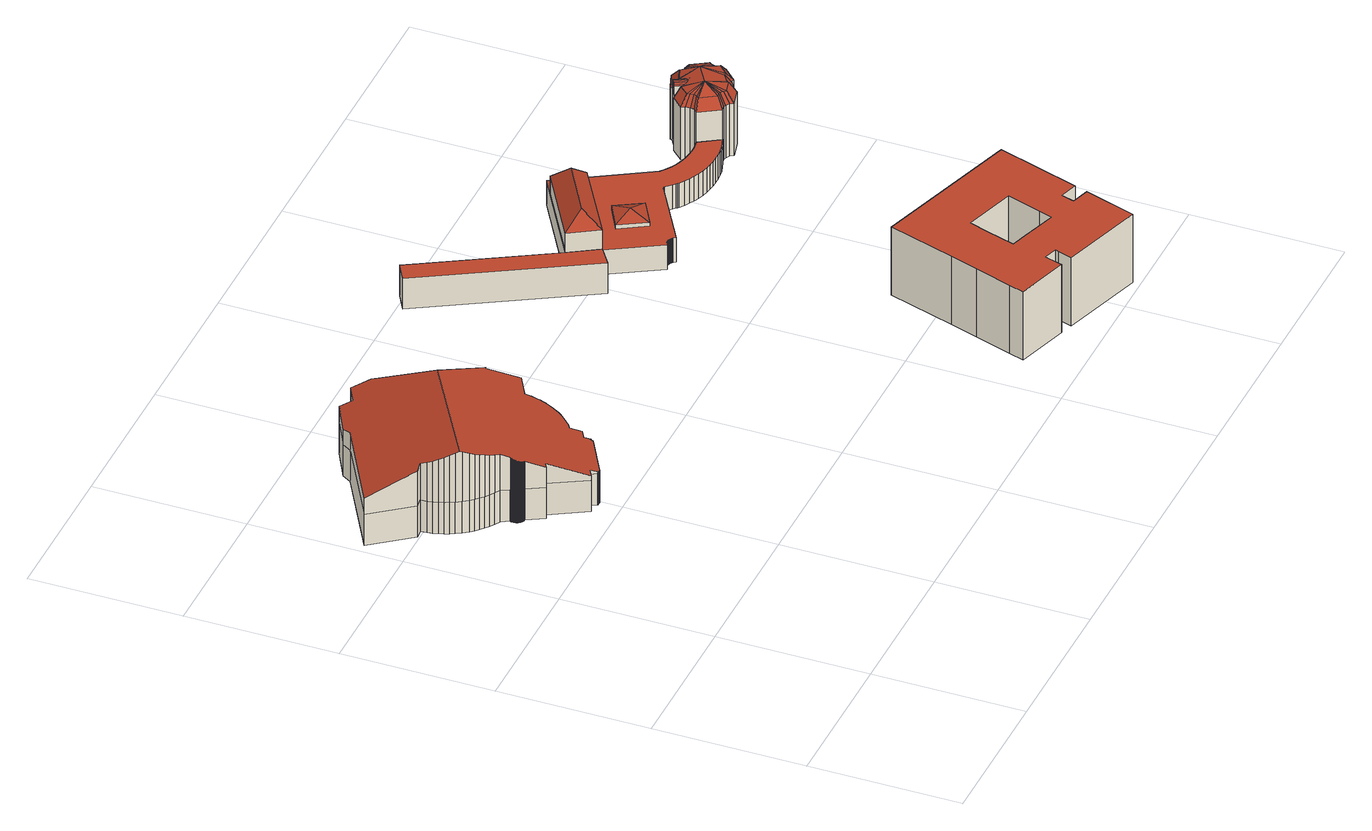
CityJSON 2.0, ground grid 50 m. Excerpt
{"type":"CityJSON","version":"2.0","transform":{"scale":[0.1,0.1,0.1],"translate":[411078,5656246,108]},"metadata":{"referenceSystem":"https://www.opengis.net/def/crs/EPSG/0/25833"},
"CityObjects":{
"building1":{"type":"Building","attributes":{"name":"Schauspielhaus","Dachtyp_tdc":"tdcFreeFormRoof","Gemeindeschluessel":14612000,"Dachneigung":22.8,"QualitaetDacherkennung":13,"Geometrietyp2DReferenz":"3000","measuredHeight":30.06,"function":"31001_3032","roofType":"5000"},"geometry":[{"type":"Solid","lod":"2","boundaries":[[[[0,1,2,3]],[[1,4,5,2]],[[4,6,7,5]],[[6,8,9,7]],[[8,10,11,9]],[[10,12,13,11]],[[12,14,15,13]],[[14,16,17,15]],[[16,18,19,17]],[[18,20,21,19]],[[20,22,23,21]],[[22,24,25,23]],[[24,26,27,25]],[[26,28,29,27]],[[28,30,31,29]],[[30,32,33,31]],[[34,35,36,37]],[[35,38,39,36]],[[38,40,41,39]],[[40,42,43,41]],[[42,44,45,43]],[[44,46,47,45]],[[46,48,49,47]],[[48,50,51,49]],[[50,52,53,51]],[[52,54,55,53]],[[54,56,57,55]],[[56,58,59,57]],[[58,60,61,59]],[[60,62,63,61]],[[62,64,65,63]],[[64,66,67,65]],[[66,68,69,67]],[[68,70,71,69]],[[70,72,73,71]],[[72,74,75,73]],[[74,76,77,75]],[[76,78,79,77]],[[78,80,81,79]],[[80,82,83,81]],[[82,84,85,83]],[[84,86,87,85]],[[32,88,89,33]],[[88,34,37,89]],[[86,90,91,87]],[[90,92,93,91]],[[92,94,95,93]],[[94,96,97,95]],[[96,98,99,97]],[[98,100,101,99]],[[100,102,103,101]],[[102,104,105,103]],[[104,106,107,105]],[[106,108,109,107]],[[108,110,111,109]],[[110,112,113,111]],[[112,114,115,113]],[[114,116,117,115]],[[116,118,119,117]],[[118,120,121,119]],[[120,122,123,121]],[[122,124,125,123]],[[126,127,128,129]],[[127,130,131,128]],[[130,132,133,131]],[[132,134,135,133]],[[134,136,137,135]],[[136,138,139,137]],[[138,140,141,139]],[[140,142,143,141]],[[142,144,145,143]],[[144,146,147,145]],[[146,148,149,147]],[[148,150,151,149]],[[150,152,153,151]],[[152,154,155,153]],[[154,156,157,155]],[[156,158,159,157]],[[158,160,161,159]],[[160,162,163,161]],[[162,164,165,163]],[[164,166,167,165]],[[166,168,169,167]],[[168,170,171,169]],[[170,0,3,171]],[[172,173,174,175,176,177,178,179,180,181,182,183,184,185,186,187,188,189,190,191,192,193,194,195,196,197,198,199,200,201,202,203,204]],[[205,206,207,208,209,210,211,212,213,214,215,216,217,218,219,204,203]],[[220,221,222,223]],[[223,222,224,225]],[[225,224,226,227]],[[227,226,228,229]],[[229,228,230,231]],[[231,230,232,233]],[[233,232,234,235]],[[235,234,236,237]],[[237,236,238,239]],[[239,238,240,241]],[[241,240,242,243]],[[243,242,244,245]],[[245,244,246,247]],[[247,246,248,249]],[[148,218,217,150]],[[150,217,216,152]],[[152,216,215,154]],[[154,215,214,156]],[[156,214,213,158]],[[250,251,252,253]],[[251,254,255,252]],[[254,256,257,255]],[[256,258,259,257]],[[258,260,261,259]],[[260,262,263,261]],[[262,264,265,263]],[[264,266,267,265]],[[266,268,269,267]],[[268,270,271,269]],[[270,272,273,271]],[[272,274,275,273]],[[274,220,276,275]],[[220,223,277,276]],[[223,225,278,277]],[[225,227,279,278]],[[227,229,280,279]],[[229,231,281,280]],[[231,233,282,281]],[[233,235,283,282]],[[235,237,284,283]],[[237,239,285,284]],[[239,241,286,285]],[[246,244,242,240,238,236,234,232,230,228,226,224,222,221,287,288,289,290,291,292,293,294,295,296,297,298,250,299,300,301,302,303,304,305,306,307,308,309,310,311,312,313,314,315,316,317,318,319,320,321,322,323,324,325,326,327,328,329,330,331,332,333,334,335,336,337,338,339,340,341,172,204,219,342,343,344,345,346,347,348,349,350,351,352,353,354,355,356,357,358,359,360,248]],[[361,360,359,362]],[[249,248,360,361]],[[363,358,357,364]],[[362,359,358,363]],[[365,356,355,366]],[[364,357,356,365]],[[367,354,353,368]],[[366,355,354,367]],[[126,352,351,127]],[[368,353,352,126]],[[130,350,349,132]],[[127,351,350,130]],[[369,250,253,370]],[[241,243,371,286]],[[243,245,372,371]],[[245,247,373,372]],[[247,249,374,373]],[[249,361,375,374]],[[361,362,376,375]],[[362,363,377,376]],[[363,364,378,377]],[[364,365,379,378]],[[365,366,380,379]],[[366,367,381,380]],[[367,368,382,381]],[[368,126,129,382]],[[158,213,212,160]],[[160,212,211,162]],[[162,211,210,164]],[[164,210,209,166]],[[166,209,208,168]],[[168,208,207,170]],[[170,207,206,0]],[[0,206,205,1]],[[1,205,203,202,4]],[[4,202,201,6]],[[6,201,200,8]],[[8,200,199,10]],[[10,199,198,12]],[[12,198,197,14]],[[14,197,196,16]],[[16,196,195,18]],[[18,195,194,20]],[[20,194,193,22]],[[22,193,192,24]],[[24,192,191,26]],[[26,191,190,28]],[[28,190,189,30]],[[30,189,188,32]],[[32,188,187,88]],[[88,187,186,34]],[[34,186,185,35]],[[35,185,184,38]],[[124,383,384,125]],[[383,385,386,384]],[[385,387,388,386]],[[387,389,390,388]],[[389,391,392,390]],[[391,393,394,392]],[[393,395,396,394]],[[395,397,398,396]],[[397,399,400,398]],[[399,369,370,400]],[[134,348,347,136]],[[132,349,348,134]],[[138,346,345,140]],[[136,347,346,138]],[[142,344,343,144]],[[140,345,344,142]],[[146,342,219,218,148]],[[144,343,342,146]],[[64,340,339,66]],[[62,341,340,64]],[[66,339,338,68]],[[68,338,337,70]],[[72,336,335,74]],[[70,337,336,72]],[[76,334,333,78]],[[74,335,334,76]],[[78,333,332,80]],[[80,332,331,82]],[[82,331,330,84]],[[84,330,329,86]],[[86,329,328,90]],[[90,328,327,92]],[[92,327,326,94]],[[94,326,325,96]],[[96,325,324,98]],[[98,324,323,100]],[[100,323,322,102]],[[38,184,183,40]],[[40,183,182,42]],[[42,182,181,44]],[[44,181,180,46]],[[46,180,179,48]],[[48,179,178,50]],[[50,178,177,52]],[[52,177,176,54]],[[60,173,172,341,62]],[[54,176,175,56]],[[56,175,174,58]],[[58,174,173,60]],[[122,312,311,124]],[[124,311,310,383]],[[383,310,309,385]],[[385,309,308,387]],[[387,308,307,389]],[[389,307,306,391]],[[391,306,305,393]],[[393,305,304,395]],[[395,304,303,397]],[[303,302,397]],[[397,302,301,399]],[[399,301,300,369]],[[369,300,299,250]],[[250,298,251]],[[251,298,297,254]],[[254,297,296,256]],[[256,296,295,258]],[[258,295,294,260]],[[260,294,293,262]],[[262,293,292,264]],[[264,292,291,266]],[[266,291,290,268]],[[268,290,289,270]],[[272,288,287,274]],[[270,289,288,272]],[[274,287,221,220]],[[3,2,5,7,9,11,13,15,17,19,21,23,25,27,29,31,33,89,37,36,39,41,43,45,47,49,51,53,55,57,59,61,63,65,67,69,71,73,75,77,79,81,83,85,87,91,93,95,97,99,101,103,105,107,109,111,113,115,117,119,121,123,125,384,386,388,390,392,394,396,398,400,370,253,252,255,257,259,261,263,265,267,269,271,273,275,276,277,278,279,280,281,282,283,284,285,286,371,372,373,374,375,376,377,378,379,380,381,382,129,128,131,133,135,137,139,141,143,145,147,149,151,153,155,157,159,161,163,165,167,169,171]],[[102,322,321,104]],[[104,321,320,106]],[[106,320,319,108]],[[108,319,318,110]],[[110,318,317,112]],[[112,317,316,114]],[[114,316,315,116]],[[116,315,314,118]],[[118,314,313,120]],[[120,313,312,122]]]],"semantics":{"surfaces":[{"type":"WallSurface"},{"type":"RoofSurface"},{"type":"GroundSurface"}],"values":[[0,0,0,0,0,0,0,0,0,0,0,0,0,0,0,0,0,0,0,0,0,0,0,0,0,0,0,0,0,0,0,0,0,0,0,0,0,0,0,0,0,0,0,0,0,0,0,0,0,0,0,0,0,0,0,0,0,0,0,0,0,0,0,0,0,0,0,0,0,0,0,0,0,0,0,0,0,0,0,0,0,0,0,0,0,1,1,0,0,0,0,0,0,0,0,0,0,0,0,0,0,0,0,0,0,0,0,0,0,0,0,0,0,0,0,0,0,0,0,0,0,0,0,0,0,0,0,0,0,1,0,0,0,0,0,0,0,0,0,0,0,0,0,0,0,0,0,0,0,0,0,0,0,0,0,0,0,0,0,0,0,0,0,0,0,0,0,0,0,0,0,0,0,0,0,0,0,0,0,0,0,0,0,0,0,0,0,0,0,0,0,0,0,0,0,0,0,0,0,0,0,0,0,0,0,0,0,0,0,0,0,0,0,0,0,0,0,0,0,0,0,0,0,0,0,0,0,0,0,0,0,0,0,0,0,0,0,0,0,0,0,0,0,0,0,0,0,0,0,0,0,0,0,0,0,0,0,0,2,0,0,0,0,0,0,0,0,0,0]]}}]},
"building2":{"type":"Building","attributes":{"name":"Mathematisch-Physikalischer Salonnger","Gemeindeschluessel":14612000,"Dachneigung":90,"Dachorientierung":0,"MittlereTraufHoehe":119.81,"QualitaetDacherkennung":100,"ObjektHoehe":11.35,"BodenHoehe":108.46,"Geometrietyp2DReferenz":"3000","AbsoluteHoehe":119.81,"Dachflaeche":418.21,"measuredHeight":11.35,"function":"31001_3034","roofType":"1000","storeysAboveGround":4},"geometry":[{"type":"MultiSurface","lod":"2","boundaries":[[[401,402,403,404]],[[402,405,406,403]],[[405,407,408,406]],[[407,409,410,408]],[[409,401,404,410]],[[409,407,405,402,401]],[[404,403,406,408,410]]],"semantics":{"surfaces":[{"type":"WallSurface"},{"type":"RoofSurface"},{"type":"GroundSurface"}],"values":[0,0,0,0,0,1,2]}}]},
"building3":{"type":"Building","attributes":{"Dachtyp_tdc":"tdcFreeFormRoof","Gemeindeschluessel":14612000,"Dachneigung":0,"QualitaetDacherkennung":0,"Geometrietyp2DReferenz":"3000","BezugspunktDach":"2000","measuredHeight":25.09,"function":"31001_9998"},"geometry":[{"type":"MultiSurface","lod":"2","boundaries":[[[411,412,413,414,415,416,417,418,419,420,421,422,423,424,425,426,427,428],[429,430,431,432,433,434,435,436,437,438]],[[420,419,439,440]],[[419,418,441,439]],[[418,417,442,441]],[[417,416,443,442]],[[416,415,444,443]],[[415,414,445,444]],[[414,413,446,445]],[[413,412,447,446]],[[412,411,448,447]],[[411,428,449,448]],[[428,427,450,449]],[[427,426,451,450]],[[426,425,452,451]],[[429,438,453,454]],[[438,437,455,453]],[[437,436,456,455]],[[436,435,457,456]],[[435,434,458,457]],[[434,433,459,458]],[[433,432,460,459]],[[432,431,461,460]],[[431,430,462,461]],[[430,429,454,462]],[[425,424,463,452]],[[424,423,464,463]],[[423,422,465,464]],[[422,421,466,465]],[[421,420,440,466]],[[449,450,451,452,463,464,465,466,440,439,441,442,443,444,445,446,447,448],[454,453,455,456,457,458,459,460,461,462]]],"semantics":{"surfaces":[{"type":"RoofSurface"},{"type":"WallSurface"},{"type":"GroundSurface"}],"values":[0,1,1,1,1,1,1,1,1,1,1,1,1,1,1,1,1,1,1,1,1,1,1,1,1,1,1,1,1,2]}}]},
"building4":{"type":"Building","attributes":{"name":"Porzellansammlungnger","Gemeindeschluessel":14612000,"Dachneigung":90,"Dachorientierung":0,"MittlereTraufHoehe":119.81,"QualitaetDacherkennung":100,"ObjektHoehe":8.9,"BodenHoehe":110.91,"Geometrietyp2DReferenz":"3000","AbsoluteHoehe":119.81,"Dachflaeche":1436.01,"measuredHeight":8.9,"function":"31001_3034","roofType":"1000","storeysAboveGround":3},"children":["building4-1","building4-2"],"geometry":[{"type":"MultiSurface","lod":"2","boundaries":[[[467,468,469,470]],[[468,471,472,469]],[[471,473,474,472]],[[473,475,476,474]],[[475,477,478,476]],[[477,479,480,478]],[[479,481,482,480]],[[481,483,484,482]],[[483,485,486,484]],[[485,487,488,486]],[[487,489,490,488]],[[489,491,492,490]],[[491,493,494,492]],[[493,495,496,494]],[[495,497,498,496]],[[497,499,500,498]],[[499,501,502,500]],[[501,503,504,502]],[[503,505,506,504]],[[505,507,508,506]],[[507,509,510,508]],[[509,511,512,510]],[[511,513,514,512]],[[513,515,516,514]],[[515,517,518,516]],[[517,519,520,518]],[[519,521,522,520]],[[521,523,524,522]],[[523,525,526,524]],[[525,527,528,526]],[[527,529,530,528]],[[529,531,532,530]],[[531,533,534,532]],[[533,535,536,534]],[[535,537,538,536]],[[537,539,540,538]],[[539,541,542,540]],[[541,543,544,542]],[[543,545,546,544]],[[545,547,548,546]],[[547,549,550,548]],[[549,551,552,550]],[[551,553,554,552]],[[553,555,556,554]],[[555,557,558,556]],[[557,559,560,558]],[[559,561,562,560]],[[561,563,564,562]],[[563,402,565,564]],[[402,401,566,565]],[[401,567,568,569,566]],[[568,570,571,569]],[[570,572,573,571]],[[572,574,575,573]],[[574,576,577,575]],[[576,578,579,577]],[[578,580,581,579]],[[580,467,470,581]],[[470,469,472,474,476,478,480,482,484,486,488,490,492,494,496,498,500,502,504,506,508,510,512,514,516,518,520,522,524,526,528,530,532,534,536,538,540,542,544,546,548,550,552,554,556,558,560,562,564,565,566,569,571,573,575,577,579,581]],[[561,559,557,555,553,551,549,547,545,543,541,539,537,535,533,531,529,527,525,523,521,519,517,515,513,511,509,507,505,503,501,499,497,495,493,491,489,487,485,483,481,479,477,475,473,471,468,467,580,578,576,574,572,570,568,567,582,402,563],[583,584,585,586]],[[402,582,567,401]],[[583,586,585,584]]],"semantics":{"surfaces":[{"type":"WallSurface"},{"type":"GroundSurface"},{"type":"RoofSurface"},{"type":"ClosureSurface","isClosure":"1","QuelleClosure":"LoD2RoofSurface"}],"values":[0,0,0,0,0,0,0,0,0,0,0,0,0,0,0,0,0,0,0,0,0,0,0,0,0,0,0,0,0,0,0,0,0,0,0,0,0,0,0,0,0,0,0,0,0,0,0,0,0,0,0,0,0,0,0,0,0,0,1,2,3,3]}}]},
"building4-1":{"type":"BuildingPart","attributes":{"Dachneigung":45,"Dachorientierung":58.84,"MittlereTraufHoehe":126.69,"QualitaetDacherkennung":100,"BodenHoehe":119.81,"ObjektTeilHoehe":12.42,"Geometrietyp2DReferenz":"3000","AbsoluteHoehe":132.23,"Dachflaeche":468.98,"measuredHeight":12.42,"roofType":"3200","storeysAboveGround":4},"parents":["building4"],"geometry":[{"type":"MultiSurface","lod":"2","boundaries":[[[587,588,402,582]],[[588,589,401,402]],[[589,590,567,401]],[[590,587,582,567]],[[589,588,591]],[[587,590,592]],[[588,587,592,591]],[[590,589,591,592]],[[402,401,567,582]]],"semantics":{"surfaces":[{"type":"WallSurface"},{"type":"RoofSurface"},{"type":"ClosureSurface","isClosure":"1","QuelleClosure":"LoD2GroundSurface"}],"values":[0,0,0,0,1,1,1,1,2]}}]},
"building4-2":{"type":"BuildingPart","attributes":{"Dachneigung":65.24,"Dachorientierung":0,"MittlereTraufHoehe":121.16,"QualitaetDacherkennung":100,"BodenHoehe":119.81,"ObjektTeilHoehe":3.64,"Geometrietyp2DReferenz":"3000","AbsoluteHoehe":123.45,"Dachflaeche":110.38,"measuredHeight":3.64,"roofType":"3500","storeysAboveGround":1},"parents":["building4"],"geometry":[{"type":"MultiSurface","lod":"2","boundaries":[[[593,594,583,586]],[[594,595,584,583]],[[595,596,585,584]],[[596,593,586,585]],[[594,593,597]],[[595,594,597]],[[596,595,597]],[[593,596,597]],[[583,584,585,586]]],"semantics":{"surfaces":[{"type":"WallSurface"},{"type":"RoofSurface"},{"type":"ClosureSurface","isClosure":"1","QuelleClosure":"LoD2GroundSurface"}],"values":[0,0,0,0,1,1,1,1,2]}}]},
"building5":{"type":"Building","attributes":{"name":"Zwinger","Gemeindeschluessel":14612000,"Dachneigung":90,"Dachorientierung":0,"MittlereTraufHoehe":130.73,"QualitaetDacherkennung":100,"ObjektHoehe":22.42,"BodenHoehe":111.49,"Geometrietyp2DReferenz":"3000","AbsoluteHoehe":133.91,"Dachflaeche":459.76,"measuredHeight":22.42,"function":"31001_3034","roofType":"9999","storeysAboveGround":7},"children":["building5-1","building5-2"],"geometry":[{"type":"MultiSurface","lod":"2","boundaries":[[[598,599,600,601]],[[599,602,603,600]],[[602,604,605,603]],[[604,606,607,605]],[[606,608,609,607]],[[608,610,611,609]],[[610,612,613,611]],[[612,614,615,613]],[[614,616,617,615]],[[616,618,619,617]],[[618,620,621,619]],[[620,622,623,621]],[[622,624,625,623]],[[624,626,627,625]],[[626,628,629,627]],[[628,630,631,629]],[[630,632,633,631]],[[628,634,635,630]],[[626,636,634,628]],[[620,637,638,622]],[[616,639,640,618]],[[641,614,612,642]],[[610,643,642,612]],[[606,644,645,608]],[[602,646,647,604]],[[599,648,646,602]],[[598,649,648,599]],[[650,651,652,653]],[[654,655,656,657]],[[655,654,658,659]],[[660,661,662,663]],[[664,665,661,660]],[[666,667,665,664]],[[667,666,632,668]],[[630,635,668,632]],[[636,626,624,669]],[[669,624,622,638]],[[637,620,618,640]],[[639,616,614,641]],[[643,610,608,645]],[[644,606,604,647]],[[649,598,670,671]],[[671,670,653,652]],[[659,658,663,662]],[[651,650,657,656]],[[633,672,673,674,675,676,677,678,679,680,681,601,600,603,605,607,609,611,613,615,617,619,621,623,625,627,629,631]],[[632,666,672,633]],[[666,664,673,672]],[[664,660,674,673]],[[660,663,675,674]],[[663,658,676,675]],[[658,654,677,676]],[[654,657,678,677]],[[657,650,679,678]],[[650,653,680,679]],[[653,670,681,680]],[[670,598,601,681]],[[651,656,655,659,662,661,665,667,668,635,634,636,669,638,637,640,639,641,642,643,645,644,647,646,648,649,671,652]]],"semantics":{"surfaces":[{"type":"WallSurface"},{"type":"RoofSurface"},{"type":"GroundSurface"},{"type":"ClosureSurface","isClosure":"1","QuelleClosure":"LoD2RoofSurface"}],"values":[0,0,0,0,0,0,0,0,0,0,0,0,0,0,0,0,0,1,1,1,1,1,1,1,1,1,1,1,1,1,1,1,1,1,1,1,1,1,1,1,1,1,1,1,1,2,0,0,0,0,0,0,0,0,0,0,0,3]}}]},
"building5-1":{"type":"BuildingPart","attributes":{"Dachneigung":70.53,"Dachorientierung":0,"MittlereTraufHoehe":133.91,"QualitaetDacherkennung":100,"BodenHoehe":133.91,"ObjektTeilHoehe":2.5,"Geometrietyp2DReferenz":"3000","AbsoluteHoehe":136.41,"Dachflaeche":222.45,"measuredHeight":2.5,"roofType":"3500","storeysAboveGround":1},"parents":["building5"],"geometry":[{"type":"MultiSurface","lod":"2","boundaries":[[[661,665,682]],[[662,661,682]],[[659,662,682]],[[655,659,682]],[[656,655,682]],[[651,656,682]],[[652,651,682]],[[671,652,682]],[[649,671,682]],[[648,649,682]],[[646,648,682]],[[647,646,682]],[[644,647,682,683]],[[683,640,639]],[[642,643,683]],[[641,642,683]],[[683,639,641]],[[683,643,645]],[[645,644,683]],[[683,682,667,668]],[[683,668,635]],[[683,635,634]],[[683,634,636]],[[683,636,669]],[[683,669,638]],[[683,638,637]],[[637,640,683]],[[665,667,682]],[[668,667,665,661,662,659,655,656,651,652,671,649,648,646,647,644,645,643,642,641,639,640,637,638,669,636,634,635]]],"semantics":{"surfaces":[{"type":"RoofSurface"},{"type":"ClosureSurface","isClosure":"1","QuelleClosure":"LoD2GroundSurface"}],"values":[0,0,0,0,0,0,0,0,0,0,0,0,0,0,0,0,0,0,0,0,0,0,0,0,0,0,0,0,1]}}]},
"building5-2":{"type":"BuildingPart","attributes":{"Dachneigung":41.76,"Dachorientierung":0,"MittlereTraufHoehe":133.91,"QualitaetDacherkennung":100,"BodenHoehe":130.73,"ObjektTeilHoehe":4.07,"Geometrietyp2DReferenz":"3000","AbsoluteHoehe":134.79,"Dachflaeche":19.93,"measuredHeight":4.07,"roofType":"3900","storeysAboveGround":1},"parents":["building5"],"geometry":[{"type":"MultiSurface","lod":"2","boundaries":[[[684,685,686,687]],[[685,688,689,686]],[[688,690,691,689]],[[690,684,687,691]],[[685,692,693,694,695,696,697,698,688]],[[690,699,700,701,702,703,704,705,684]],[[688,698,699,690]],[[698,697,700,699]],[[697,696,701,700]],[[696,695,702,701]],[[695,694,703,702]],[[694,693,704,703]],[[693,692,705,704]],[[692,685,684,705]],[[687,686,689,691]]],"semantics":{"surfaces":[{"type":"WallSurface"},{"type":"RoofSurface"},{"type":"GroundSurface"}],"values":[0,0,0,0,0,0,1,1,1,1,1,1,1,1,2]}}]}
},
"vertices":[
[426,1833,143],[480,1863,143],[480,1863,28],[426,1833,28],[533,1767,143],[533,1767,28],[536,1768,143],[536,1768,28],[547,1748,143],[547,1748,28],[544,1746,143],[544,1746,28],[554,1726,143],[554,1726,28],[558,1728,143],[558,1728,28],[566,1713,143],[566,1713,28],[563,1711,143],[563,1711,28],[574,1692,143],[574,1692,28],[576,1693,143],[576,1693,28],[584,1679,143],[584,1679,28],[581,1677,143],[581,1677,28],[591,1657,143],[591,1657,28],[595,1659,143],[595,1659,28],[602,1646,143],[602,1646,28],[609,1625,143],[612,1627,143],[612,1627,28],[609,1625,28],[620,1613,143],[620,1613,28],[616,1611,143],[616,1611,28],[627,1591,143],[627,1591,28],[630,1593,143],[630,1593,28],[638,1580,143],[638,1580,28],[634,1578,143],[634,1578,28],[642,1562,143],[642,1562,28],[646,1564,143],[646,1564,28],[655,1547,143],[655,1547,28],[652,1545,143],[652,1545,28],[662,1527,143],[662,1527,28],[665,1529,143],[665,1529,28],[675,1510,143],[675,1510,28],[672,1508,143],[672,1508,28],[723,1415,143],[723,1415,28],[679,1391,143],[679,1391,28],[650,1375,143],[650,1375,28],[651,1374,143],[651,1374,28],[654,1366,143],[654,1366,28],[657,1357,143],[657,1357,28],[659,1348,143],[659,1348,28],[661,1339,143],[661,1339,28],[662,1330,143],[662,1330,28],[662,1321,143],[662,1321,28],[662,1312,143],[662,1312,28],[598,1645,143],[598,1645,28],[661,1303,143],[661,1303,28],[659,1294,143],[659,1294,28],[657,1284,143],[657,1284,28],[656,1283,143],[656,1283,28],[653,1275,143],[653,1275,28],[650,1266,143],[650,1266,28],[646,1258,143],[646,1258,28],[641,1251,143],[641,1251,28],[636,1243,143],[636,1243,28],[630,1236,143],[630,1236,28],[624,1230,143],[624,1230,28],[618,1223,143],[618,1223,28],[611,1218,143],[611,1218,28],[602,1212,143],[602,1212,28],[621,1178,143],[621,1178,28],[594,1163,143],[594,1163,28],[605,1144,143],[605,1144,28],[604,1143,143],[604,1143,28],[280,1267,143],[281,1269,143],[281,1269,28],[280,1267,28],[282,1271,143],[282,1271,28],[267,1297,143],[267,1297,28],[249,1307,143],[249,1307,28],[235,1317,143],[235,1317,28],[221,1327,143],[221,1327,28],[209,1338,143],[209,1338,28],[197,1350,143],[197,1350,28],[186,1362,143],[186,1362,28],[173,1380,143],[173,1380,28],[162,1398,143],[162,1398,28],[155,1413,143],[155,1413,28],[148,1428,143],[148,1428,28],[143,1444,143],[143,1444,28],[138,1460,143],[138,1460,28],[135,1477,143],[135,1477,28],[133,1498,143],[133,1498,28],[103,1495,143],[103,1495,28],[4,1625,143],[4,1625,28],[287,1786,143],[287,1786,28],[305,1815,143],[305,1815,28],[405,1870,143],[405,1870,28],[674,1511,262],[665,1529,261],[662,1527,264],[652,1545,263],[655,1547,260],[646,1564,259],[642,1562,263],[634,1578,261],[638,1580,258],[630,1593,257],[627,1591,260],[616,1611,260],[620,1613,256],[612,1627,255],[609,1625,258],[598,1645,257],[602,1646,254],[595,1659,254],[591,1657,257],[581,1677,256],[584,1679,252],[576,1693,252],[574,1692,254],[563,1711,253],[566,1713,250],[558,1728,250],[554,1726,253],[544,1746,252],[547,1748,248],[536,1768,247],[533,1767,250],[510,1810,248],[524,1604,328],[480,1863,221],[426,1833,220],[405,1870,201],[305,1815,199],[287,1786,206],[4,1625,201],[103,1495,272],[133,1498,278],[135,1477,286],[138,1460,293],[143,1444,300],[148,1428,308],[155,1413,315],[162,1398,322],[169,1386,328],[334,1176,143],[334,1176,217],[303,1232,244],[303,1232,143],[301,1233,244],[301,1233,143],[299,1233,245],[299,1233,143],[297,1234,246],[297,1234,143],[295,1235,247],[295,1235,143],[293,1236,247],[293,1236,143],[292,1237,248],[292,1237,143],[290,1238,249],[290,1238,143],[288,1240,250],[288,1240,143],[287,1241,251],[287,1241,143],[286,1243,251],[286,1243,143],[285,1244,252],[285,1244,143],[283,1246,253],[283,1246,143],[282,1249,254],[282,1249,143],[601,1135,143],[466,1059,143],[466,1059,28],[601,1135,28],[464,1059,143],[464,1059,28],[463,1060,143],[463,1060,28],[462,1060,143],[462,1060,28],[461,1060,143],[461,1060,28],[459,1061,143],[459,1061,28],[458,1061,143],[458,1061,28],[457,1061,143],[457,1061,28],[456,1060,143],[456,1060,28],[444,1081,143],[444,1081,28],[417,1066,143],[417,1066,28],[351,1186,143],[351,1186,28],[334,1176,28],[303,1232,28],[301,1233,28],[299,1233,28],[297,1234,28],[295,1235,28],[293,1236,28],[292,1237,28],[290,1238,28],[288,1240,28],[287,1241,28],[351,1186,217],[417,1066,159],[444,1081,159],[456,1060,149],[457,1061,148],[458,1061,148],[459,1061,148],[461,1060,148],[462,1060,147],[463,1060,147],[464,1059,146],[466,1059,146],[601,1135,144],[601,1136,144],[601,1137,144],[601,1138,144],[601,1138,145],[601,1139,145],[601,1140,145],[601,1141,145],[602,1141,145],[602,1142,146],[603,1142,146],[603,1143,146],[604,1143,146],[605,1144,146],[594,1163,155],[621,1178,154],[602,1212,171],[611,1218,171],[618,1223,171],[624,1230,172],[630,1236,173],[636,1243,174],[641,1251,176],[646,1258,178],[650,1266,180],[653,1275,182],[656,1283,184],[657,1284,185],[659,1294,188],[661,1303,190],[662,1312,194],[662,1321,197],[662,1330,200],[661,1339,203],[659,1348,207],[657,1357,211],[654,1366,214],[651,1374,218],[650,1375,219],[679,1391,218],[723,1415,217],[672,1508,261],[675,1510,261],[173,1380,325],[186,1362,316],[197,1350,309],[209,1338,302],[221,1327,296],[235,1317,289],[249,1307,283],[267,1297,275],[282,1271,262],[281,1269,262],[280,1267,261],[280,1265,261],[280,1263,260],[280,1261,259],[280,1259,258],[280,1257,258],[280,1255,257],[281,1253,256],[281,1251,255],[281,1251,143],[281,1253,143],[280,1255,143],[280,1257,143],[280,1259,143],[280,1261,143],[280,1263,143],[280,1265,143],[601,1136,143],[601,1136,28],[286,1243,28],[285,1244,28],[283,1246,28],[282,1249,28],[281,1251,28],[281,1253,28],[280,1255,28],[280,1257,28],[280,1259,28],[280,1261,28],[280,1263,28],[280,1265,28],[603,1143,143],[603,1143,28],[603,1142,143],[603,1142,28],[602,1142,143],[602,1142,28],[602,1141,143],[602,1141,28],[601,1141,143],[601,1141,28],[601,1140,143],[601,1140,28],[601,1139,143],[601,1139,28],[601,1138,143],[601,1138,28],[601,1137,143],[601,1137,28],
[1484,1584,118],[1541,1489,118],[1541,1489,5],[1484,1584,5],[1482,1448,118],[1482,1448,5],[1180,1982,118],[1180,1982,5],[1239,2015,118],[1239,2015,5],
[1747,646,291],[1677,424,291],[1647,331,291],[1608,209,291],[1593,161,291],[1763,107,291],[1778,155,291],[1781,165,291],[1824,151,291],[1820,141,291],[1805,93,291],[2078,7,291],[2093,55,291],[2132,176,291],[2073,195,291],[2086,237,291],[2145,219,291],[2232,491,291],[1973,227,291],[1973,225,291],[1859,262,291],[1817,275,291],[1805,279,291],[1806,280,291],[1835,374,291],[1855,436,291],[2023,383,291],[1987,269,291],[1824,151,41],[1820,141,41],[1781,165,41],[1778,155,41],[1763,107,41],[1593,161,41],[1608,209,41],[1647,331,41],[1677,424,41],[1747,646,41],[2232,491,41],[2145,219,41],[2086,237,41],[2073,195,41],[1987,269,41],[1973,227,41],[2023,383,41],[1855,436,41],[1835,374,41],[1806,280,41],[1805,279,41],[1817,275,41],[1859,262,41],[1973,225,41],[2132,176,41],[2093,55,41],[2078,7,41],[1805,93,41],
[2046,1437,118],[2059,1434,118],[2059,1434,29],[2046,1437,29],[2075,1431,118],[2075,1431,29],[2093,1430,118],[2093,1430,29],[2110,1429,118],[2110,1429,29],[2127,1431,118],[2127,1431,29],[2144,1434,118],[2144,1434,29],[2187,1366,118],[2187,1366,29],[2150,1354,118],[2150,1354,29],[2130,1351,118],[2130,1351,29],[2110,1350,118],[2110,1350,29],[2090,1350,118],[2090,1350,29],[2072,1350,118],[2072,1350,29],[2054,1352,118],[2054,1352,29],[2037,1355,118],[2037,1355,29],[2017,1360,118],[2017,1360,29],[1998,1367,118],[1998,1367,29],[1981,1374,118],[1981,1374,29],[1965,1382,118],[1965,1382,29],[1950,1391,118],[1950,1391,29],[1933,1403,118],[1933,1403,29],[1930,1406,118],[1930,1406,29],[1927,1409,118],[1927,1409,29],[1919,1417,118],[1919,1417,29],[1899,1437,118],[1899,1437,29],[1896,1437,118],[1896,1437,29],[1892,1437,118],[1892,1437,29],[1675,1307,118],[1675,1307,29],[1671,1314,118],[1671,1314,29],[1669,1316,118],[1669,1316,29],[1668,1317,118],[1668,1317,29],[1667,1318,118],[1667,1318,29],[1665,1319,118],[1665,1319,29],[1664,1320,118],[1664,1320,29],[1662,1321,118],[1662,1321,29],[1660,1322,118],[1660,1322,29],[1658,1323,118],[1658,1323,29],[1656,1324,118],[1656,1324,29],[1653,1324,118],[1653,1324,29],[1651,1324,118],[1651,1324,29],[1649,1324,118],[1649,1324,29],[1648,1324,118],[1648,1324,29],[1646,1324,118],[1646,1324,29],[1644,1324,118],[1644,1324,29],[1642,1323,118],[1642,1323,29],[1640,1322,118],[1640,1322,29],[1638,1321,118],[1638,1321,29],[1631,1318,118],[1631,1318,29],[1536,1485,118],[1536,1485,29],[1541,1489,29],[1484,1584,29],[1735,1735,118],[1797,1772,118],[1797,1772,29],[1968,1479,118],[1968,1479,29],[1981,1469,118],[1981,1469,29],[1992,1461,118],[1992,1461,29],[2003,1454,118],[2003,1454,29],[2018,1447,118],[2018,1447,29],[2033,1441,118],[2033,1441,29],[1792,1641,118],[1700,1402,118],[1650,1490,118],[1736,1539,118],[1786,1451,118],
[1792,1641,187],[1541,1489,187],[1484,1584,187],[1735,1735,187],[1550,1559,242],[1726,1665,242],
[1786,1451,132],[1700,1402,132],[1650,1490,132],[1736,1539,132],[1718,1470,154],
[2372,1444,227],[2378,1434,227],[2378,1434,35],[2372,1444,35],[2338,1393,227],[2338,1393,35],[2326,1394,227],[2326,1394,35],[2289,1370,227],[2289,1370,35],[2286,1361,227],[2286,1361,35],[2230,1347,227],[2230,1347,35],[2222,1358,227],[2222,1358,35],[2210,1366,227],[2210,1366,35],[2200,1368,227],[2200,1368,35],[2187,1366,227],[2187,1366,35],[2144,1434,227],[2144,1434,35],[2155,1445,227],[2155,1445,35],[2159,1459,227],[2159,1459,35],[2157,1474,227],[2157,1474,35],[2151,1486,227],[2151,1486,35],[2186,1524,227],[2186,1524,35],[2196,1524,227],[2196,1524,35],[2178,1479,259],[2205,1508,259],[2183,1470,259],[2173,1440,259],[2181,1448,259],[2215,1390,259],[2205,1389,259],[2223,1389,259],[2232,1383,259],[2238,1374,259],[2283,1392,259],[2281,1385,259],[2319,1409,259],[2311,1410,259],[2350,1440,259],[2345,1448,259],[2381,1481,227],[2352,1476,259],[2346,1468,259],[2373,1471,227],[2326,1548,227],[2311,1526,259],[2320,1528,259],[2339,1551,227],[2315,1551,227],[2302,1529,259],[2290,1573,227],[2284,1545,259],[2291,1535,259],[2300,1560,227],[2236,1555,227],[2243,1531,259],[2234,1547,227],[2241,1526,259],[2212,1508,259],[2185,1459,259],[2370,1457,227],[2344,1458,259],[2234,1547,35],[2236,1555,35],[2290,1573,35],[2300,1560,35],[2315,1551,35],[2326,1548,35],[2339,1551,35],[2381,1481,35],[2373,1471,35],[2370,1457,35],
[2290,1481,284],[2228,1441,284],
[2226,1483,259],[2200,1527,259],[2200,1527,227],[2226,1483,227],[2229,1544,259],[2229,1544,227],[2255,1501,259],[2255,1501,227],[2203,1528,263],[2207,1531,266],[2211,1533,267],[2215,1536,268],[2219,1538,267],[2223,1541,266],[2227,1543,263],[2252,1499,263],[2249,1497,266],[2245,1495,267],[2240,1492,268],[2236,1490,267],[2232,1487,266],[2229,1485,263]
]}
